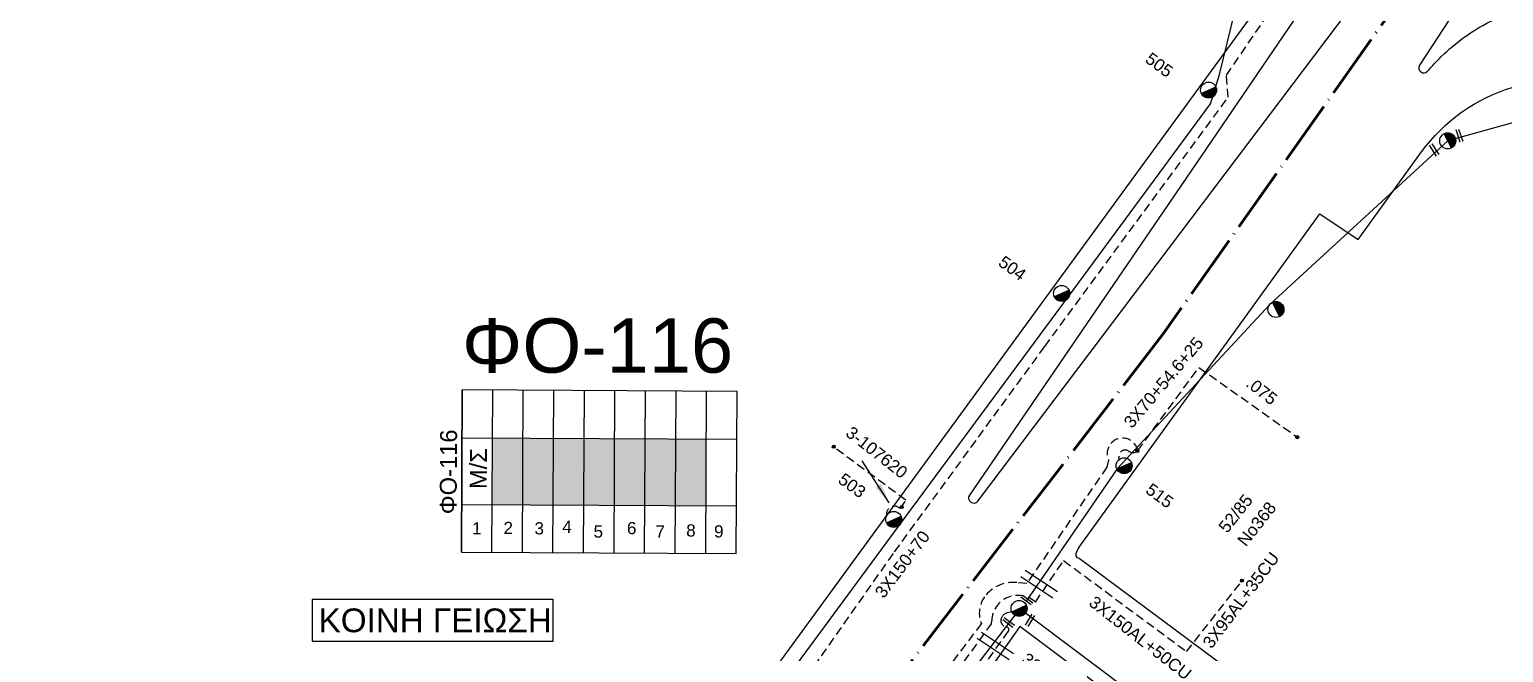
# Model space of a CAD drawing. Header units: millimetres. Extents: x 918 to 3138, y 719 to 1759.
# Drawn here: x 2078.7 to 2295.9, y 1144.3 to 1236.1 of the extents above; entities that cross this region are included whole.
import ezdxf
from ezdxf.enums import TextEntityAlignment as Align

# ---------------------------------------------------------------- set-up
doc = ezdxf.new("R2010")
doc.units = ezdxf.units.MM
doc.header["$LTSCALE"] = 0.5
doc.linetypes.add('ACAD_ISO04W100', pattern=[30, 24, -3, 0, -3])
doc.linetypes.add('DASHED', pattern=[19.05, 12.7, -6.35])
for name, color, linetype in [('Άγνωστα', 7, 'Continuous'), ('Ασφαλειοκιβώτια Χ.Τ 9 αναχωρήσεων', 7, 'Continuous'), ('Επιγραφές - Σχήματα', 7, 'Continuous'), ('Καλώδια ΧΤ   3x150+50AL', 7, 'DASHED'), ('Καλώδια ΧΤ   3x150AL+50CU', 7, 'DASHED'), ('Μηχανική τομή', 7, 'Continuous'), ('Στύλος ΦΜ', 7, 'Continuous'), ('Στύλος ΦΜ @ 1', 7, 'Continuous'), ('Συνδέσεις', 7, 'Continuous'), ('Συνεστραμμένα ΧΤ   3x70+54.6+25 AL', 7, 'SYN_LINE'), ('Τομή', 7, 'Continuous'), ('Υπόβαθρο ΔΕΗ', 7, 'Continuous'), ('Υπόγεια καλώδια Παροχών ΧΤ   .075', 7, 'DASHED')]:
    doc.layers.add(name, color=color, linetype=linetype)
doc.styles.add('arial', font='ARIAL.TTF')
doc.styles.get("Standard").update_dxf_attribs({"font": 'ARIAL.TTF'})
doc.linetypes.add('SYN_LINE', pattern='A,0.5,-0.0001,["/\\/\\/\\/",Standard,S=0.1,R=0,X=0,Y=-0.05],-0.25', length=0.7501)
doc.dimstyles.new('ISO-25', dxfattribs={"dimtxt": 2.5, "dimasz": 2.5, "dimexe": 1.25, "dimexo": 0.625, "dimtad": 1, "dimtxsty": 'Standard', "dimcen": 2.5, "dimadec": 0, "dimazin": 0, "dimtfac": 1, "dimtmove": 0, "dimatfit": 3, "dimfxl": 1, "dimarcsym": 0})

# ---------------------------------------------------------------- blocks, each defined once
blk = doc.blocks.new('ΑΣΦΑΛΕΙΟΚΙΒΩΤΙΟ ΥΠΟΣΤΑΘΜΟΥ 9 ΑΝΑΧΩΡΗΣΕΩΝ')
at = {"layer": 'Ασφαλειοκιβώτια Χ.Τ 9 αναχωρήσεων', "ltscale": 40}
for p, q in [((-23.8, 40.36), (24.02, 40.36)), ((-9.72, 40.36), (-9.72, -40.64)), ((9.94, 40.36), (9.94, -40.64)), ((-23.8, 31.36), (24.02, 31.36)), ((-23.8, 22.36), (24.02, 22.36)), ((-23.8, 13.36), (24.02, 13.36)), ((-23.8, 4.36), (24.02, 4.36)), ((-23.8, -4.64), (24.02, -4.64)), ((-23.8, -13.64), (24.02, -13.64)), ((-23.8, -22.64), (24.02, -22.64)), ((-23.8, -31.64), (24.02, -31.64))]:
    blk.add_line(p, q, dxfattribs=at)
at = {"layer": 'Ασφαλειοκιβώτια Χ.Τ 9 αναχωρήσεων'}
blk.add_lwpolyline([(-23.8, -40.64), (24.02, -40.64), (24.02, 40.36), (-23.8, 40.36)], close=True, dxfattribs=at)
for s, p in [('1', (-18.54, 37.25)), ('2', (-18.39, 27.98)), ('3', (-18.45, 18.85)), ('4', (-17.96, 10.67)), ('5', (-19.3, 1.44)), ('6', (-18.25, -8.4)), ('7', (-19.23, -16.79)), ('8', (-18.84, -25.86)), ('9', (-19.09, -34.08))]:
    blk.add_text(s, height=3.6, rotation=270, dxfattribs=at).set_placement(p)
at = {"layer": 'Ασφαλειοκιβώτια Χ.Τ 9 αναχωρήσεων', "ltscale": 40}
for tag, height, p in [('ΟΝΟΜΑ', 5, (-0.16, 44.31)), ('ΚΕΙΜΕΝΟ 1', 2, (17.06, 35.59)), ('ΚΕΙΜΕΝΟ 2', 2, (17.06, 26.88)), ('ΚΕΙΜΕΝΟ 3', 2, (17.06, 17.69)), ('ΚΕΙΜΕΝΟ 4', 2, (17.06, 8.71)), ('ΚΕΙΜΕΝΟ 5', 2, (17.06, -0.13)), ('ΚΕΙΜΕΝΟ 6', 2, (17.06, -9.05)), ('ΚΕΙΜΕΝΟ 7', 2, (17.06, -18.13)), ('ΚΕΙΜΕΝΟ 8', 2, (17.06, -26.85)), ('ΚΕΙΜΕΝΟ 9', 2, (17.06, -35.99)), ('ΣΧ', 2, (-0.1, -42.64))]:
    blk.add_attdef(tag, text='', height=height, dxfattribs=at).set_placement(p, align=Align.MIDDLE_CENTER)
blk = doc.blocks.new('ΜΗΧΑΝΙΚΗ ΤΟΜΗ')
at = {"layer": 'Μηχανική τομή', "ltscale": 40}
for p, q in [((-1.89, 0.78), (1.89, 0.78)), ((1.89, 0), (-1.89, 0))]:
    blk.add_line(p, q, dxfattribs=at)
blk = doc.blocks.new('ΤΟΜΗ')
at = {"layer": 'Τομή', "ltscale": 40}
for p, q in [((-5.68, 0), (5.68, 0)), ((5.68, -2.33), (-5.68, -2.33))]:
    blk.add_line(p, q, dxfattribs=at)
blk = doc.blocks.new('ΥΠΑΡΧΩΝ ΤΣΙΜΕΝΤΕΝΙΟΣ ΣΤΥΛΟΣ')
at = {"layer": 'Στύλος ΦΜ'}
blk.add_hatch(color=7, dxfattribs=at).paths.add_polyline_path([(-1.29, -2.28, 0.574793), (2.62, 0, 0.268822), (1.3, 2.27)])
at = {"layer": 'Στύλος ΦΜ', "color": 7}
blk.add_line((-1.29, -2.28), (1.3, 2.27), dxfattribs=at)
blk.add_circle((0, 0), 2.62, dxfattribs=at)
at = {"layer": 'Στύλος ΦΜ', "flags": 4}
for tag, p in [('ΑΡΙΘΜΟΣ', (-4.68, 8.05)), ('ΤΥΠΟΣ', (-4.91, 3.03))]:
    blk.add_attdef(tag, p, '', height=4, dxfattribs=at)
blk = doc.blocks.new('_ΣΥΝΔΕΣΗ')
at = {"layer": 'Συνδέσεις', "linetype": 'SYN_LINE', "ltscale": 40}
blk.add_hatch(color=256, dxfattribs=at).paths.add_polyline_path([(0.5, -0.01, 1), (-0.5, -0.01, 1)])
at = {"layer": 'Συνδέσεις'}
blk.add_circle((0, -0.01), 0.5, dxfattribs=at)

msp = doc.modelspace()

# ---------------------------------------------------------------- hatches: boundary and pattern name
at = {"layer": 'Ασφαλειοκιβώτια Χ.Τ 9 αναχωρήσεων', "ltscale": 40}
for color, points in [(5, [(2146.93, 1175.89), (2146.88, 1166.06), (2151.38, 1166.04), (2151.43, 1175.86)]), (6, [(2151.43, 1175.86), (2151.38, 1166.04), (2155.88, 1166.01), (2155.93, 1175.84)]), (133, [(2155.93, 1175.84), (2155.88, 1166.01), (2160.38, 1165.99), (2160.43, 1175.82)]), (173, [(2160.43, 1175.82), (2160.38, 1165.99), (2164.87, 1165.97), (2164.93, 1175.79)]), (30, [(2164.93, 1175.79), (2164.87, 1165.97), (2169.37, 1165.94), (2169.43, 1175.77)]), (1, [(2169.43, 1175.77), (2169.37, 1165.94), (2173.87, 1165.92), (2173.93, 1175.75)]), (2, [(2173.93, 1175.75), (2173.87, 1165.92), (2178.37, 1165.9), (2178.43, 1175.72)])]:
    msp.add_hatch(color=color, dxfattribs=at).paths.add_polyline_path(points)

# ---------------------------------------------------------------- linework, layer by layer
at = {"layer": 'Άγνωστα', "color": 2, "linetype": 'DASHED', "ltscale": 0.2}
msp.add_lwpolyline([(2182.28, 1125.07), (2206.17, 1159.1), (2228.31, 1189.37), (2255.31, 1226.07), (2255.06, 1229.32), (2263.12, 1241.11, 0.384854), (2259.33, 1263.16)], format="xyb", dxfattribs=at)
at = {"layer": 'Άγνωστα', "color": 30, "linetype": 'DASHED', "ltscale": 0.2}
for points in [[(2241.98, 1173.99, 1.140529), (2237.7, 1172.62), (2237.7, 1172.62), (2237.45, 1171.59), (2225.63, 1154.41), (2224.17, 1154.57, 0.269759), (2219.42, 1152.45, 0.259011), (2218.96, 1148.51), (2200.02, 1123.53)], [(2239.25, 1172.71), (2239.2, 1172.99, -0.627076), (2240.59, 1173.98, 0.394895), (2241.98, 1173.99)]]:
    msp.add_lwpolyline(points, format="xyb", dxfattribs=at)
at = {"layer": 'Άγνωστα', "color": 1, "linetype": 'DASHED', "ltscale": 0.2}
msp.add_lwpolyline([(2249.2, 1144.39), (2257.38, 1154.87)], dxfattribs=at)
at = {"layer": 'Άγνωστα', "color": 173, "linetype": 'SYN_LINE', "ltscale": 20}
msp.add_lwpolyline([(2223.88, 1149.75), (2196.32, 1113.76)], dxfattribs=at)
at = {"layer": 'Επιγραφές - Σχήματα', "color": 1, "linetype": 'ACAD_ISO04W100', "lineweight": 60, "ltscale": 0.8}
msp.add_lwpolyline([(2961.46, 1088.29), (2717.83, 1224.35), (2701.08, 1246.33), (2659.71, 1265.16), (2602.18, 1297.58), (2392.2, 1398.81), (2304.34, 1274.11), (2245.73, 1191.21), (2095.49, 995.78), (1905.75, 741.14)], dxfattribs=at)
at = {"layer": 'Επιγραφές - Σχήματα', "color": 190}
msp.add_lwpolyline([(2120.35, 1145.92), (2155.87, 1145.92), (2155.87, 1152.09), (2120.35, 1152.09)], close=True, dxfattribs=at)
at = {"layer": 'Καλώδια ΧΤ   3x150+50AL', "color": 1, "ltscale": 0.2}
msp.add_lwpolyline([(2204.99, 1164.39, -0.765269), (2206.99, 1165.46), (2207.84, 1166.71), (2197.35, 1174.42)], format="xyb", dxfattribs=at)
at = {"layer": 'Καλώδια ΧΤ   3x150AL+50CU', "color": 1, "ltscale": 0.2}
msp.add_lwpolyline([(2201.96, 1122.22), (2201.86, 1122.9), (2220.45, 1148.49), (2220.47, 1148.98, -0.634732), (2226.92, 1151.69), (2231.07, 1157.81), (2249.2, 1144.39)], format="xyb", dxfattribs=at)
at = {"layer": 'Καλώδια ΧΤ   3x150AL+50CU', "color": 2, "ltscale": 0.2}
msp.add_lwpolyline([(2223.42, 1150.27), (2222.8, 1150.11, 0.254565), (2221.88, 1149.26, 0.482179), (2222.68, 1148.01, -0.614818), (2222.92, 1147.4), (2213.53, 1134.44), (2213.22, 1132.44), (2214.28, 1131.09, -0.295062), (2214.4, 1129.8), (2202.62, 1112.68), (2210.49, 1107.14), (2216.83, 1115.14)], format="xyb", dxfattribs=at)
at = {"layer": 'Συνεστραμμένα ΧΤ   3x70+54.6+25 AL', "color": 1, "ltscale": 20}
msp.add_lwpolyline([(2182.65, 1130.1), (2182.65, 1130.1), (2206.99, 1163.17), (2231.93, 1196.92), (2252.71, 1225.1), (2254.04, 1229.42), (2259.78, 1252.96)], dxfattribs=at)
at = {"layer": 'Συνεστραμμένα ΧΤ   3x70+54.6+25 AL', "color": 30, "ltscale": 20}
msp.add_lwpolyline([(2348.44, 1199.71), (2324.12, 1214.16), (2305.51, 1224.64), (2287.66, 1219.66), (2261.49, 1195.61), (2238.98, 1171.34), (2225.53, 1151.83)], dxfattribs=at)
at = {"layer": 'Συνεστραμμένα ΧΤ   3x70+54.6+25 AL', "color": 2, "ltscale": 20}
msp.add_lwpolyline([(2281.91, 1107.57), (2259.25, 1124.66), (2225.44, 1150.05)], dxfattribs=at)
at = {"layer": 'Υπόβαθρο ΔΕΗ'}
for points in [[(2409.05, 1177.3), (2303.6, 1251.89), (2318.87, 1275.24), (2319.24, 1275.64), (2325.11, 1272.08, 0.220945), (2365.57, 1267.63, 0.180003), (2379.08, 1278.59, 0.213315), (2381.31, 1298.36, 0.239117), (2367.35, 1312.56, 0.139574), (2351.46, 1313.31), (2344.78, 1310.6), (2327.29, 1297.81), (2283.52, 1230.79, 0.924794), (2284.66, 1229.91, -0.014175), (2286.72, 1232.07, -0.077684), (2293.9, 1237.24, -0.208222), (2307.45, 1238.04, -0.066881), (2315.49, 1233.79), (2404.23, 1171.2, 0.023303), (2407.09, 1169.37, 0.812457), (2411.84, 1174.71), (2409.02, 1177.32)], [(2288, 1117.42), (2233.35, 1158.09), (2233.14, 1158.23, -0.329611), (2232.93, 1158.83, -0.059308), (2233.35, 1159.78), (2268.83, 1208.92), (2274.45, 1205.12), (2283.81, 1218.02, -0.163704), (2297.16, 1227.53, -0.189971), (2307.52, 1226.68), (2318.51, 1218.82), (2346.61, 1198.64), (2295.2, 1127.16), (2288, 1117.42)]]:
    msp.add_lwpolyline(points, format="xyb", dxfattribs=at)
for points in [[(2218.44, 1166.54), (2287.98, 1258.68), (2282.13, 1262.64), (2248.4, 1213.09), (2217.18, 1167.46)], [(1961.38, 1130.54), (1974.73, 1072.12), (2030.72, 1038.59), (2039.27, 1032.59), (2086.63, 1002.32), (2190.29, 1144.25), (2260.59, 1240.6)], [(2224.64, 1148.09), (2200.09, 1113.31), (2256.03, 1073.18), (2280.23, 1106.42), (2224.64, 1148.09)]]:
    msp.add_lwpolyline(points, dxfattribs=at)
msp.add_arc((2217.85, 1167.05), 0.784, 148.5426, 319.1898, dxfattribs=at)
at = {"layer": 'Υπόγεια καλώδια Παροχών ΧΤ   .075', "color": 30, "ltscale": 0.2}
msp.add_lwpolyline([(2241.98, 1173.99), (2251.01, 1186.27), (2265.51, 1175.99)], dxfattribs=at)

# ---------------------------------------------------------------- block references
at = {"layer": 'Ασφαλειοκιβώτια Χ.Τ 9 αναχωρήσεων', "xscale": 0.4999999999999998, "yscale": 0.4999999999999998, "zscale": 0.4999999999999998, "rotation": 89.70135055606067}
msp.add_blockref('ΑΣΦΑΛΕΙΟΚΙΒΩΤΙΟ ΥΠΟΣΤΑΘΜΟΥ 9 ΑΝΑΧΩΡΗΣΕΩΝ', (2162.58, 1170.84), dxfattribs=at).add_auto_attribs({'ΟΝΟΜΑ': 'ΦΟ-116'})
at = {"layer": 'Μηχανική τομή'}
for p, xscale, yscale, zscale, rotation in [((2289.57, 1220.5), 0.4999999999999996, 0.4999999999999996, 0.4999999999999996, 108.6987914843495), ((2285.83, 1218.42), 0.4999999999999996, 0.4999999999999996, 0.4999999999999996, 123.0157227670161), ((2225.53, 1151.83), 0.4999999999999994, 0.4999999999999994, 0.4999999999999994, 323.4536695641671), ((2222.85, 1148.52), 0.4999999999999994, 0.4999999999999994, 0.4999999999999994, 323.4536695641671), ((2226.29, 1148.91), 0.4999999999999994, 0.4999999999999994, 0.4999999999999994, 58.8348111286886)]:
    msp.add_blockref('ΜΗΧΑΝΙΚΗ ΤΟΜΗ', p, dxfattribs=dict(at, xscale=xscale, yscale=yscale, zscale=zscale, rotation=rotation))
at = {"layer": 'Στύλος ΦΜ @ 1', "ltscale": 40}
ref = msp.add_blockref('ΥΠΑΡΧΩΝ ΤΣΙΜΕΝΤΕΝΙΟΣ ΣΤΥΛΟΣ', (2252.43, 1227.13), dxfattribs=dict(at, xscale=0.4499999999998185, yscale=0.4499999999998185, zscale=0.4499999999998185, rotation=323.6823288008424))
ref.add_attrib('ΤΥΠΟΣ', '505', (2242.94, 1231.37), dxfattribs={"layer": 'Στύλος ΦΜ', "height": 1.8, "rotation": 323.6823, "flags": 4})
at = {"layer": 'Στύλος ΦΜ @ 1', "ltscale": 40, "xscale": 0.4499999999998184, "yscale": 0.4499999999998184, "zscale": 0.4499999999998184, "rotation": 56.80099436645325}
for p in [(2287.66, 1219.66), (2262.36, 1194.81)]:
    msp.add_blockref('ΥΠΑΡΧΩΝ ΤΣΙΜΕΝΤΕΝΙΟΣ ΣΤΥΛΟΣ', p, dxfattribs=at)
at = {"layer": 'Στύλος ΦΜ @ 1', "ltscale": 40}
ref = msp.add_blockref('ΥΠΑΡΧΩΝ ΤΣΙΜΕΝΤΕΝΙΟΣ ΣΤΥΛΟΣ', (2230.78, 1197.18), dxfattribs=dict(at, xscale=0.4499999999998185, yscale=0.4499999999998185, zscale=0.4499999999998185, rotation=323.6823288008424))
ref.add_attrib('ΤΥΠΟΣ', '504', (2221.3, 1201.41), dxfattribs={"layer": 'Στύλος ΦΜ', "height": 1.8, "rotation": 323.6823, "flags": 4})
ref = msp.add_blockref('ΥΠΑΡΧΩΝ ΤΣΙΜΕΝΤΕΝΙΟΣ ΣΤΥΛΟΣ', (2239.99, 1171.79), dxfattribs=dict(at, xscale=0.4499999999998184, yscale=0.4499999999998184, zscale=0.4499999999998184, rotation=323.6823288008424))
ref.add_attrib('ΤΥΠΟΣ', '515', (2243, 1167.89), dxfattribs={"layer": 'Στύλος ΦΜ', "height": 1.8, "rotation": 323.6823, "flags": 4})
ref = msp.add_blockref('ΥΠΑΡΧΩΝ ΤΣΙΜΕΝΤΕΝΙΟΣ ΣΤΥΛΟΣ', (2206.04, 1163.86), dxfattribs=dict(at, xscale=0.4499999999998184, yscale=0.4499999999998184, zscale=0.4499999999998184, rotation=323.6823288008424))
ref.add_attrib('ΤΥΠΟΣ', '503', (2197.69, 1169.39), dxfattribs={"layer": 'Στύλος ΦΜ', "height": 1.8, "rotation": 323.6823, "flags": 4})
ref = msp.add_blockref('ΥΠΑΡΧΩΝ ΤΣΙΜΕΝΤΕΝΙΟΣ ΣΤΥΛΟΣ', (2224.5, 1150.75), dxfattribs=dict(at, xscale=0.4499999999998184, yscale=0.4499999999998184, zscale=0.4499999999998184, rotation=323.6823288008424))
ref.add_attrib('ΤΥΠΟΣ', '330', (2224.72, 1142.9), dxfattribs={"layer": 'Στύλος ΦΜ', "height": 1.8, "rotation": 323.6823, "flags": 4})
at = {"layer": 'Συνδέσεις'}
for p, xscale, yscale, zscale in [((2265.51, 1176), 0.4500000000000455, 0.4500000000000455, 0.4500000000000455), ((2197.21, 1174.59), 0.4500000000002728, 0.4500000000002728, 0.4500000000002728), ((2241.95, 1173.96), 0.4500000000000455, 0.4500000000000455, 0.4500000000000455), ((2207.23, 1165.7), 0.4500000000002728, 0.4500000000002728, 0.4500000000002728), ((2257.35, 1154.85), 0.4500000000000455, 0.4500000000000455, 0.4500000000000455)]:
    msp.add_blockref('_ΣΥΝΔΕΣΗ', p, dxfattribs=dict(at, xscale=xscale, yscale=yscale, zscale=zscale))
at = {"layer": 'Τομή', "xscale": 0.4999999999999999, "yscale": 0.4999999999999999, "zscale": 0.4999999999999999, "rotation": 326.4013042578985}
for p in [(2227.78, 1154.82), (2221.32, 1145.7)]:
    msp.add_blockref('ΤΟΜΗ', p, dxfattribs=at)

# ---------------------------------------------------------------- texts
at = {"layer": 'Άγνωστα', "ltscale": 40, "char_height": 1.8, "width": 17.1868, "attachment_point": 1, "rotation": 53.0759, "style": 'arial'}
for s, insert in [('3X150+70', (2203.12, 1153.2)), ('3X95AL+35CU', (2251.42, 1145.79))]:
    msp.add_mtext(s, dxfattribs=dict(at, insert=insert))
at = {"layer": 'Επιγραφές - Σχήματα', "ltscale": 40, "insert": (2142.41, 1193.49), "char_height": 4, "width": 17.8089, "attachment_point": 1, "style": 'arial'}
msp.add_mtext('{\\H2x;ΦO-116}', dxfattribs=at)
at = {"layer": 'Επιγραφές - Σχήματα', "insert": (2143.58, 1168.35), "char_height": 2.5, "width": 3.2229, "attachment_point": 1, "rotation": 89.7014}
msp.add_mtext('Μ/Σ', dxfattribs=at)
at = {"layer": 'Επιγραφές - Σχήματα', "ltscale": 40, "char_height": 1.8, "width": 17.1868, "attachment_point": 1, "rotation": 51.7074, "style": 'arial'}
for s, insert in [('52/85', (2253.75, 1162.84)), ('Νο368', (2256.52, 1160.86))]:
    msp.add_mtext(s, dxfattribs=dict(at, insert=insert))
at = {"layer": 'Επιγραφές - Σχήματα', "color": 190, "insert": (2121.31, 1150.75), "char_height": 3.5, "width": 35.1311, "attachment_point": 1}
msp.add_mtext('KOINH ΓΕΙΩΣΗ', dxfattribs=at)
at = {"layer": 'Καλώδια ΧΤ   3x150AL+50CU', "ltscale": 0.2, "char_height": 1.8, "width": 17.1868, "attachment_point": 1, "rotation": 321.9682, "style": 'arial'}
for s, insert in [('3-107620', (2199.92, 1177.74)), ('3X150AL+50CU', (2235.75, 1152.74))]:
    msp.add_mtext(s, dxfattribs=dict(at, insert=insert))
at = {"layer": 'Συνεστραμμένα ΧΤ   3x70+54.6+25 AL', "ltscale": 40, "insert": (2239.77, 1178.34), "char_height": 1.8, "width": 17.1868, "attachment_point": 1, "rotation": 49.8021, "style": 'arial'}
msp.add_mtext('3X70+54.6+25', dxfattribs=at)
at = {"layer": 'Υπόγεια καλώδια Παροχών ΧΤ   .075', "ltscale": 0.2, "insert": (2258.9, 1185.04), "char_height": 1.8, "width": 17.1868, "attachment_point": 1, "rotation": 321.9682, "style": 'arial'}
msp.add_mtext('.075', dxfattribs=at)

# ---------------------------------------------------------------- leaders
at = {"layer": 'Επιγραφές - Σχήματα', "ltscale": 40}
msp.add_leader([(2205.38, 1166.31), (2201.4, 1172.49)], dimstyle='ISO-25', override={"dimasz": 3, "dimtad": 0}, dxfattribs=at)

doc.saveas('drawing.dxf')
